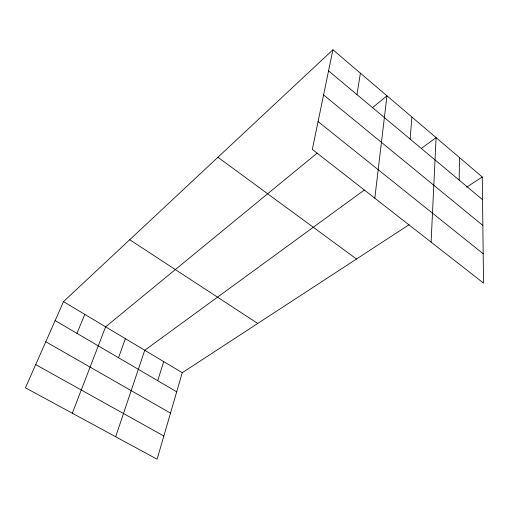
<?xml version="1.0" encoding="UTF-8"?>
<svg xmlns="http://www.w3.org/2000/svg" width="509" height="509" viewBox="0 0 509 509"><rect width="100%" height="100%" fill="white"/><g stroke="black" fill="none" stroke-linecap="round" stroke-linejoin="round"><path stroke-width="0.76" d="M459.15 180.103L459.525 157.612M431.104 242.144L436.092 137.653L421.337 148.412M410.114 139.078L411.915 117.057M374.815 198.186L386.961 95.8L372.295 107.844M356.955 94.604L360.397 73.175M332.924 49.774L312.322 149.392L483.55 283.099L482.252 176.973L332.924 49.774L63.498 301.633L25.45 387.813L157.096 459.226L182.26 372.722L409.16 224.666M157.726 380.7L163.701 361.613M115.677 436.754L144.747 350.268L364.412 189.959M118.527 357.725L125.386 338.676M72.31 413.232L105.611 326.842L317.202 153.088M76.954 333.363L84.793 314.377M466.543 187.223L482.252 176.973M35.7 364.59L163.847 436.016M45.785 341.755L170.509 413.117M55.131 320.575L176.706 391.822M63.498 301.633L182.26 372.722M129.706 239.739L257.745 323.469M217.928 157.268L356.516 259.017M318.074 121.581L483.194 253.756M323.584 94.948L482.844 225.449M328.566 70.853L482.532 199.662"/></g></svg>
